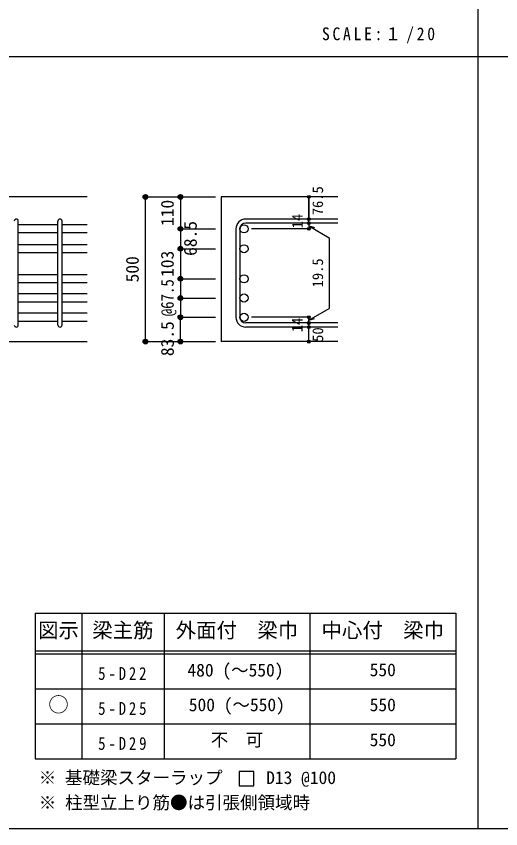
# Model space of a CAD drawing. Units: millimetres at full size, sheet at 1:20. Extents: x -3982 to 3969, y -2797 to 2801.
# Drawn here: x -2332 to -671, y -2797 to -10 of the extents above; entities that cross this region are included whole.
import ezdxf
from ezdxf.enums import TextEntityAlignment as Align

# ---------------------------------------------------------------- set-up
doc = ezdxf.new("R2010")
doc.units = ezdxf.units.MM
doc.header["$LTSCALE"] = 20
doc.header["$PDMODE"] = 32
doc.header["$PDSIZE"] = 10
for name, color, linetype in [('6-1_躯体線', 2, 'Continuous'), ('6-5_梁主筋', 7, 'Continuous'), ('6-6_S.T.P.', 7, 'Continuous'), ('6-7_文字', 7, 'Continuous'), ('6-D_寸法', 4, 'Continuous'), ('6-E_枠', 7, 'Continuous'), ('F-0_枠', 6, 'Continuous')]:
    doc.layers.add(name, color=color, linetype=linetype)
doc.styles.add('ＭＳ ゴシック', font='')
doc.styles.get('ＭＳ ゴシック').set_extended_font_data('MS Gothic')

msp = doc.modelspace()

# ---------------------------------------------------------------- linework, layer by layer
at = {"layer": '6-1_躯体線'}
for p, q in [((-2088.87, -629.67), (-3238.87, -629.67)), ((-1228.87, -629.67), (-1628.87, -629.67)), ((-1628.87, -629.67), (-1628.87, -1126.17)), ((-2488.87, -1126.17), (-2088.87, -1126.17)), ((-1228.87, -1126.17), (-1628.87, -1126.17))]:
    msp.add_line(p, q, dxfattribs=at)
at = {"layer": '6-5_梁主筋'}
for p, q in [((-2188.87, -725.28), (-2324.87, -725.28)), ((-2088.87, -725.28), (-2174.87, -725.28)), ((-2188.87, -753.28), (-2324.87, -753.28)), ((-2088.87, -753.28), (-2174.87, -753.28)), ((-2188.87, -793.67), (-2324.87, -793.67)), ((-2088.87, -793.67), (-2174.87, -793.67)), ((-2188.87, -821.67), (-2324.87, -821.67)), ((-2088.87, -821.67), (-2174.87, -821.67)), ((-2188.87, -896.67), (-2324.87, -896.67)), ((-2088.87, -896.67), (-2174.87, -896.67)), ((-2188.87, -924.67), (-2324.87, -924.67)), ((-2088.87, -924.67), (-2174.87, -924.67)), ((-2188.87, -962.67), (-2324.87, -962.67)), ((-2088.87, -962.67), (-2174.87, -962.67)), ((-2188.87, -990.67), (-2324.87, -990.67)), ((-2088.87, -990.67), (-2174.87, -990.67)), ((-2188.87, -1028.67), (-2324.87, -1028.67)), ((-2088.87, -1028.67), (-2174.87, -1028.67)), ((-2188.87, -1056.67), (-2324.87, -1056.67)), ((-2088.87, -1056.67), (-2174.87, -1056.67))]:
    msp.add_line(p, q, dxfattribs=at)
at = {"layer": '6-5_梁主筋', "color": 3}
for centre in [(-1550.87, -739.28), (-1550.87, -807.67), (-1550.87, -910.67), (-1550.87, -976.67), (-1550.87, -1042.67)]:
    msp.add_circle(centre, 14, dxfattribs=at)
at = {"layer": '6-6_S.T.P.'}
for p, q in [((-2324.87, -1069.17), (-2324.87, -712.78)), ((-2188.87, -1069.17), (-2188.87, -712.78)), ((-2174.87, -1069.17), (-2174.87, -712.78)), ((-1228.87, -705.78), (-1545.37, -705.78)), ((-1228.87, -719.78), (-1545.37, -719.78)), ((-1578.87, -739.28), (-1578.87, -1042.67)), ((-1564.87, -739.28), (-1564.87, -1042.67)), ((-1228.87, -1062.17), (-1545.37, -1062.17)), ((-1228.87, -1076.17), (-1545.37, -1076.17))]:
    msp.add_line(p, q, dxfattribs=at)
for centre, radius, start, end in [((-2331.87, -712.78), 7, 0, 180), ((-2181.87, -712.78), 7, 0, 180), ((-1545.37, -739.28), 33.5, 90, 180), ((-1545.37, -739.28), 19.5, 90, 180), ((-1545.37, -1042.67), 33.5, 180, 270), ((-1545.37, -1042.67), 19.5, 180, 270), ((-2331.87, -1069.17), 7, 180, 0), ((-2181.87, -1069.17), 7, 180, 0)]:
    msp.add_arc(centre, radius, start, end, dxfattribs=at)
at = {"layer": '6-7_文字'}
msp.add_lwpolyline([(-1567.17, -2649.99), (-1517.17, -2649.99), (-1517.17, -2599.99), (-1567.17, -2599.99)], close=True, dxfattribs=at)
at = {"layer": '6-D_寸法'}
for p, q in [((-1888.87, -629.67), (-1768.87, -629.67)), ((-1888.87, -629.67), (-1768.87, -629.67)), ((-1888.87, -629.67), (-1768.87, -629.67)), ((-1888.87, -1126.17), (-1888.87, -629.67)), ((-1768.87, -629.67), (-1648.87, -629.67)), ((-1768.87, -629.67), (-1768.87, -739.28)), ((-1768.87, -629.67), (-1648.87, -629.67)), ((-1328.87, -719.78), (-1328.87, -705.78)), ((-1328.87, -719.78), (-1328.87, -739.28)), ((-1768.87, -739.28), (-1648.87, -739.28)), ((-1768.87, -739.28), (-1768.87, -807.67)), ((-1328.87, -739.28), (-1524.95, -739.28)), ((-1328.87, -729.53), (-1258.81, -769.98)), ((-1328.87, -729.53), (-1309.55, -734.71)), ((-1258.81, -769.98), (-1258.81, -1011.97)), ((-1768.87, -807.67), (-1648.87, -807.67)), ((-1768.87, -807.67), (-1768.87, -1042.67)), ((-1768.87, -910.67), (-1648.87, -910.67)), ((-1768.87, -976.67), (-1648.87, -976.67)), ((-1328.87, -1052.42), (-1258.81, -1011.97)), ((-1768.87, -1042.67), (-1648.87, -1042.67)), ((-1768.87, -1042.67), (-1648.87, -1042.67)), ((-1768.87, -1042.67), (-1648.87, -1042.67)), ((-1768.87, -1126.17), (-1768.87, -1042.67)), ((-1328.87, -1042.67), (-1524.95, -1042.67)), ((-1328.87, -1062.17), (-1328.87, -1042.67)), ((-1328.87, -1052.42), (-1309.55, -1047.25)), ((-1328.87, -1076.17), (-1328.87, -1062.17)), ((-1328.87, -1126.17), (-1328.87, -1076.17)), ((-1888.87, -1126.17), (-1768.87, -1126.17)), ((-1768.87, -1126.17), (-1648.87, -1126.17))]:
    msp.add_line(p, q, dxfattribs=at)
msp.add_lwpolyline([(-1328.87, -705.78), (-1328.87, -629.67), (-1328.87, -705.78)], dxfattribs=at)
for centre, radius in [((-1888.87, -629.67), 8), ((-1888.87, -629.67), 7.2), ((-1888.87, -629.67), 6.4), ((-1888.87, -629.67), 5.6), ((-1888.87, -629.67), 4.8), ((-1888.87, -629.67), 4), ((-1888.87, -629.67), 3.2), ((-1888.87, -629.67), 2.4), ((-1888.87, -629.67), 1.6), ((-1888.87, -629.67), 0.8), ((-1768.87, -629.67), 8), ((-1768.87, -629.67), 7.2), ((-1768.87, -629.67), 6.4), ((-1768.87, -629.67), 5.6), ((-1768.87, -629.67), 4.8), ((-1768.87, -629.67), 4), ((-1768.87, -629.67), 3.2), ((-1768.87, -629.67), 2.4), ((-1768.87, -629.67), 1.6), ((-1768.87, -629.67), 0.8), ((-1328.87, -629.67), 4), ((-1328.87, -629.67), 3.6), ((-1328.87, -629.67), 3.2), ((-1328.87, -629.67), 2.8), ((-1328.87, -629.67), 2.4), ((-1328.87, -629.67), 2), ((-1328.87, -629.67), 1.6), ((-1328.87, -629.67), 1.2), ((-1328.87, -629.67), 0.8), ((-1328.87, -629.67), 0.4), ((-1328.87, -705.78), 4), ((-1328.87, -719.78), 4), ((-1328.87, -705.78), 3.6), ((-1328.87, -719.78), 3.6), ((-1328.87, -705.78), 3.2), ((-1328.87, -719.78), 3.2), ((-1328.87, -705.78), 2.8), ((-1328.87, -719.78), 2.8), ((-1328.87, -705.78), 2.4), ((-1328.87, -719.78), 2.4), ((-1328.87, -705.78), 2), ((-1328.87, -719.78), 2), ((-1328.87, -705.78), 1.6), ((-1328.87, -719.78), 1.6), ((-1328.87, -705.78), 1.2), ((-1328.87, -719.78), 1.2), ((-1328.87, -705.78), 0.8), ((-1328.87, -719.78), 0.8), ((-1328.87, -705.78), 0.4), ((-1328.87, -719.78), 0.4), ((-1768.87, -739.28), 8), ((-1768.87, -739.28), 7.2), ((-1768.87, -739.28), 6.4), ((-1768.87, -739.28), 5.6), ((-1768.87, -739.28), 4.8), ((-1768.87, -739.28), 4), ((-1768.87, -739.28), 3.2), ((-1768.87, -739.28), 2.4), ((-1768.87, -739.28), 1.6), ((-1768.87, -739.28), 0.8), ((-1328.87, -739.28), 4), ((-1328.87, -739.28), 3.6), ((-1328.87, -739.28), 3.2), ((-1328.87, -739.28), 2.8), ((-1328.87, -739.28), 2.4), ((-1328.87, -739.28), 2), ((-1328.87, -739.28), 1.6), ((-1328.87, -739.28), 1.2), ((-1328.87, -739.28), 0.8), ((-1328.87, -739.28), 0.4), ((-1768.87, -807.67), 8), ((-1768.87, -807.67), 7.2), ((-1768.87, -807.67), 6.4), ((-1768.87, -807.67), 5.6), ((-1768.87, -807.67), 4.8), ((-1768.87, -807.67), 4), ((-1768.87, -807.67), 3.2), ((-1768.87, -807.67), 2.4), ((-1768.87, -807.67), 1.6), ((-1768.87, -807.67), 0.8), ((-1768.87, -910.67), 8), ((-1768.87, -910.67), 7.2), ((-1768.87, -910.67), 6.4), ((-1768.87, -910.67), 5.6), ((-1768.87, -910.67), 4.8), ((-1768.87, -910.67), 4), ((-1768.87, -910.67), 3.2), ((-1768.87, -910.67), 2.4), ((-1768.87, -910.67), 1.6), ((-1768.87, -910.67), 0.8), ((-1768.87, -976.67), 8), ((-1768.87, -976.67), 7.2), ((-1768.87, -976.67), 6.4), ((-1768.87, -976.67), 5.6), ((-1768.87, -976.67), 4.8), ((-1768.87, -976.67), 4), ((-1768.87, -976.67), 3.2), ((-1768.87, -976.67), 2.4), ((-1768.87, -976.67), 1.6), ((-1768.87, -976.67), 0.8), ((-1768.87, -1042.67), 8), ((-1768.87, -1042.67), 7.2), ((-1768.87, -1042.67), 6.4), ((-1768.87, -1042.67), 5.6), ((-1768.87, -1042.67), 4.8), ((-1768.87, -1042.67), 4), ((-1768.87, -1042.67), 3.2), ((-1768.87, -1042.67), 2.4), ((-1768.87, -1042.67), 1.6), ((-1768.87, -1042.67), 0.8), ((-1328.87, -1042.67), 4), ((-1328.87, -1062.17), 4), ((-1328.87, -1042.67), 3.6), ((-1328.87, -1062.17), 3.6), ((-1328.87, -1042.67), 3.2), ((-1328.87, -1042.67), 2.8), ((-1328.87, -1042.67), 2.4), ((-1328.87, -1042.67), 2), ((-1328.87, -1042.67), 1.6), ((-1328.87, -1042.67), 1.2), ((-1328.87, -1042.67), 0.8), ((-1328.87, -1042.67), 0.4), ((-1328.87, -1076.17), 4), ((-1328.87, -1076.17), 3.6), ((-1328.87, -1062.17), 3.2), ((-1328.87, -1076.17), 3.2), ((-1328.87, -1062.17), 2.8), ((-1328.87, -1076.17), 2.8), ((-1328.87, -1062.17), 2.4), ((-1328.87, -1076.17), 2.4), ((-1328.87, -1062.17), 2), ((-1328.87, -1076.17), 2), ((-1328.87, -1062.17), 1.6), ((-1328.87, -1076.17), 1.6), ((-1328.87, -1062.17), 1.2), ((-1328.87, -1076.17), 1.2), ((-1328.87, -1062.17), 0.8), ((-1328.87, -1076.17), 0.8), ((-1328.87, -1062.17), 0.4), ((-1328.87, -1076.17), 0.4), ((-1888.87, -1126.17), 8), ((-1888.87, -1126.17), 7.2), ((-1888.87, -1126.17), 6.4), ((-1888.87, -1126.17), 5.6), ((-1888.87, -1126.17), 4.8), ((-1888.87, -1126.17), 4), ((-1888.87, -1126.17), 3.2), ((-1888.87, -1126.17), 2.4), ((-1888.87, -1126.17), 1.6), ((-1888.87, -1126.17), 0.8), ((-1768.87, -1126.17), 8), ((-1768.87, -1126.17), 7.2), ((-1768.87, -1126.17), 6.4), ((-1768.87, -1126.17), 5.6), ((-1768.87, -1126.17), 4.8), ((-1768.87, -1126.17), 4), ((-1768.87, -1126.17), 3.2), ((-1768.87, -1126.17), 2.4), ((-1768.87, -1126.17), 1.6), ((-1768.87, -1126.17), 0.8), ((-1328.87, -1126.17), 4), ((-1328.87, -1126.17), 3.6), ((-1328.87, -1126.17), 3.2), ((-1328.87, -1126.17), 2.8), ((-1328.87, -1126.17), 2.4), ((-1328.87, -1126.17), 2), ((-1328.87, -1126.17), 1.6), ((-1328.87, -1126.17), 1.2), ((-1328.87, -1126.17), 0.8), ((-1328.87, -1126.17), 0.4)]:
    msp.add_circle(centre, radius, dxfattribs=at)
at = {"layer": '6-D_寸法', "color": 7}
for p in [(-1888.87, -629.67), (-1768.87, -629.67), (-1328.87, -629.67), (-1328.87, -705.78), (-1328.87, -719.78), (-1768.87, -739.28), (-1328.87, -739.28), (-1768.87, -807.67), (-1768.87, -910.67), (-1768.87, -976.67), (-1768.87, -1042.67), (-1328.87, -1042.67), (-1328.87, -1042.67), (-1328.87, -1062.17), (-1328.87, -1076.17), (-1888.87, -1126.17), (-1768.87, -1126.17), (-1328.87, -1126.17)]:
    msp.add_point(p, dxfattribs=at)
at = {"layer": '6-E_枠', "color": 3}
for p, q in [((-2267.02, -2056.95), (-2267.02, -2556.95)), ((-2267.02, -2056.95), (-825.33, -2056.95)), ((-825.33, -2056.95), (-825.33, -2556.95)), ((-2267.02, -2556.95), (-825.33, -2556.95))]:
    msp.add_line(p, q, dxfattribs=at)
at = {"layer": '6-E_枠'}
for p, q in [((-2107.02, -2056.95), (-2107.02, -2556.95)), ((-1825.33, -2056.95), (-1825.33, -2556.95)), ((-1325.33, -2056.95), (-1325.33, -2556.95)), ((-2267.02, -2186.95), (-825.33, -2186.95)), ((-2267.02, -2196.95), (-825.33, -2196.95)), ((-2267.02, -2316.95), (-825.33, -2316.95)), ((-2267.02, -2436.95), (-825.33, -2436.95))]:
    msp.add_line(p, q, dxfattribs=at)
at = {"layer": 'F-0_枠', "color": 2}
for p, q in [((-749.76, 2800.77), (-749.76, -2796.83)), ((-3981.92, -148.03), (2482.4, -148.03))]:
    msp.add_line(p, q, dxfattribs=at)
at = {"layer": 'F-0_枠'}
msp.add_line((3969.4, -2796.83), (-3981.92, -2796.83), dxfattribs=at)

# ---------------------------------------------------------------- texts
at = {"layer": '6-7_文字', "color": 2, "style": 'ＭＳ ゴシック'}
for s, p in [('図示', (-2257.02, -2156.95)), ('梁主筋', (-2071.17, -2156.95)), ('外面付\u3000梁巾', (-1785.33, -2156.95)), ('中心付\u3000梁巾', (-1285.33, -2156.95)), ('○', (-2222.02, -2411.95))]:
    msp.add_text(s, height=51.32, dxfattribs=at).set_placement(p, align=Align.BOTTOM_LEFT)
at = {"layer": '6-7_文字', "style": 'ＭＳ ゴシック'}
for s, p in [('480 (～550)', (-1745.02, -2287.95)), ('550', (-1120.33, -2286.95)), ('500 (～550)', (-1740.33, -2406.95)), ('550', (-1120.33, -2406.95)), ('不\u3000可', (-1665.33, -2526.95)), ('550', (-1120.33, -2526.95)), ('※ 基礎梁スターラップ     D13 @100', (-2254.64, -2656.67)), ('※ 柱型立上り筋●は引張側領域時', (-2254.64, -2742.34))]:
    msp.add_text(s, height=43.99, dxfattribs=at).set_placement(p, align=Align.BOTTOM_LEFT)
at = {"layer": '6-7_文字', "color": 2, "insert": (-1283.99, -103.03), "char_height": 43.99, "attachment_point": 7, "style": 'ＭＳ ゴシック'}
msp.add_mtext('\\T1.34;\\W0.9;SCALE:１/20', dxfattribs=at)
at = {"layer": '6-7_文字', "char_height": 43.99, "attachment_point": 7, "style": 'ＭＳ ゴシック'}
for s, insert in [('\\T1.38;\\W0.85;5-D22', (-2051.17, -2286.95)), ('\\T1.38;\\W0.85;5-D25', (-2051.17, -2406.95)), ('\\T1.38;\\W0.85;5-D29', (-2051.17, -2526.95))]:
    msp.add_mtext(s, dxfattribs=dict(at, insert=insert))
at = {"layer": '6-D_寸法', "style": 'ＭＳ ゴシック'}
for s, height, p in [('76.5', 36.66, (-1269, -692.83)), ('110', 43.99, (-1778.87, -729.48)), ('14', 36.66, (-1338.87, -737.71)), ('68.5', 43.99, (-1699.87, -832.07)), ('103', 43.99, (-1778.87, -904.17)), ('500', 43.99, (-1898.87, -922.92)), ('19.5', 36.66, (-1269.12, -940.24)), ('14', 36.66, (-1339.53, -1093.84)), ('83.5', 43.99, (-1778.61, -1175.85)), ('50', 36.66, (-1268.79, -1126.97))]:
    msp.add_text(s, height=height, rotation=90, dxfattribs=at).set_placement(p, align=Align.BOTTOM_LEFT)
at = {"layer": '6-D_寸法', "style": 'ＭＳ ゴシック', "width": 0.85}
msp.add_text('@67.5', height=43.99, rotation=90, dxfattribs=at).set_placement((-1778.87, -1039.17), align=Align.BOTTOM_LEFT)

doc.saveas('drawing.dxf')
